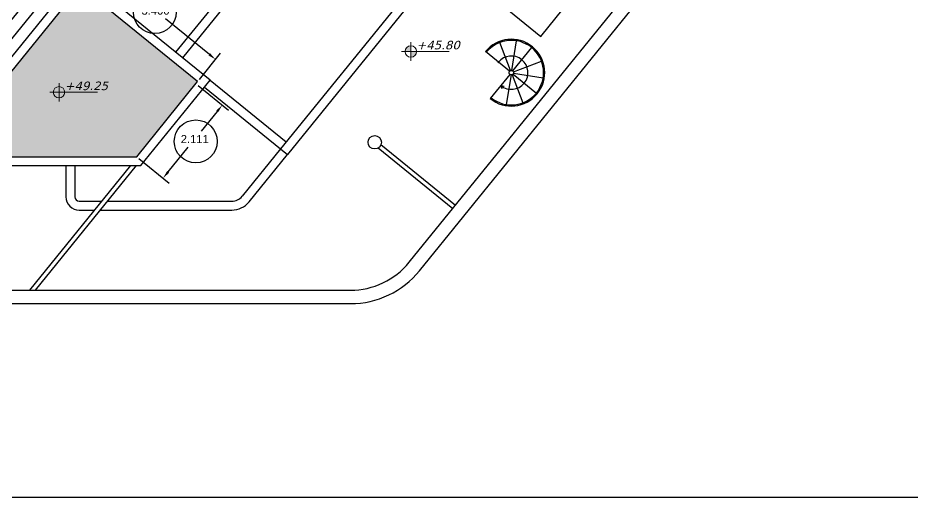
# Model space of a CAD drawing. Header units: inches. Extents: x 8644 to 9016, y -609 to 809.
# Drawn here: x 8876 to 8896.1, y -608.64 to -597.88 of the extents above; entities that cross this region are included whole.
import ezdxf

# ---------------------------------------------------------------- set-up
doc = ezdxf.new("R2010")
doc.units = ezdxf.units.IN
doc.header["$MEASUREMENT"] = 0
doc.layers.add('dim', color=3, linetype='Continuous', lineweight=13)
for name, color, linetype in [('DIMENSIONS', 6, 'Continuous'), ('provoles', 2, 'Continuous'), ('walls', 1, 'Continuous')]:
    doc.layers.add(name, color=color, linetype=linetype)
doc.styles.get("Standard").update_dxf_attribs({"font": 'arial.ttf'})
doc.styles.add('Yps_1-100', font='verdanai.ttf', dxfattribs={"height": 0.25})
doc.styles.add('Yps_1-100bold', font='verdanai.ttf', dxfattribs={"height": 0.3})
doc.dimstyles.new('Copy of Standard', dxfattribs={"dimtxt": 0.18, "dimasz": 0.18, "dimexe": 0.18, "dimexo": 0.0625, "dimgap": 0.09, "dimtad": 0, "dimtih": 1, "dimtoh": 1, "dimdec": 3, "dimzin": 0, "dimdsep": 46, "dimtxsty": 'Standard', "dimcen": 0.09, "dimadec": 0, "dimazin": 0, "dimtfac": 1, "dimtdec": 3, "dimtofl": 0, "dimtmove": 0, "dimatfit": 3, "dimfxl": 1, "dimtolj": 1, "dimtzin": 0, "dimarcsym": 0})

# ---------------------------------------------------------------- blocks, each defined once
blk = doc.blocks.new('ypsometro 1-100')
h = blk.add_hatch(color=256)
h.paths.add_polyline_path([(-0.2, 0), (0, 0), (0, 0.2, 0.414214)])
h.paths.add_polyline_path([(0, -0.2, 0.414214), (0.2, 0), (0, 0)])
for p, q in [((0, 0.325), (0, -0.325)), ((-0.325, 0), (1.35, 0))]:
    blk.add_line(p, q)
blk.add_circle((0, 0), 0.2)
at = {"style": 'Yps_1-100'}
for p in [(0.2, 0.076), (0.2, -0.326)]:
    blk.add_attdef('+0.00', p, '', height=0.25, dxfattribs=at)
blk = doc.blocks.new('*D15487')
at = {"color": 0, "lineweight": -2, "transparency": 16777216}
for p, q in [((8877.442, -597.118), (8877.919, -596.53)), ((8877.945, -596.783), (8878.872, -597.535)), ((8880.306, -598.699), (8879.32, -597.899)), ((8880.082, -599.26), (8880.559, -598.673))]:
    blk.add_line(p, q, dxfattribs=at)
at = {"color": 0, "transparency": 16777216}
for points in [[(8877.964, -596.76), (8877.927, -596.806), (8877.806, -596.67)], [(8880.325, -598.676), (8880.287, -598.722), (8880.445, -598.812)]]:
    blk.add_solid(points, dxfattribs=at)
at = {"layer": 'DEFPOINTS', "color": 0, "transparency": 16777216}
for p in [(8877.403, -597.166, 0.071), (8880.445, -598.812), (8880.042, -599.309, 0.071)]:
    blk.add_point(p, dxfattribs=at)
at = {"color": 0, "transparency": 16777216, "insert": (8879.096, -597.717), "char_height": 0.18, "attachment_point": 5}
blk.add_mtext('\\A1;3.400', dxfattribs=at)
blk = doc.blocks.new('*D15488')
at = {"color": 0, "lineweight": -2, "transparency": 16777216}
for p, q in [((8877.315, -597.175), (8876.659, -596.643)), ((8876.685, -596.896), (8875.445, -598.424)), ((8873.843, -600.398), (8875.149, -598.788)), ((8874.245, -600.957), (8873.589, -600.424))]:
    blk.add_line(p, q, dxfattribs=at)
at = {"color": 0, "transparency": 16777216}
for points in [[(8876.662, -596.877), (8876.709, -596.915), (8876.799, -596.756)], [(8873.819, -600.379), (8873.866, -600.417), (8873.729, -600.538)]]:
    blk.add_solid(points, dxfattribs=at)
at = {"layer": 'DEFPOINTS', "color": 0, "transparency": 16777216}
for p in [(8877.363, -597.215), (8873.729, -600.538), (8874.294, -600.996, 0.071)]:
    blk.add_point(p, dxfattribs=at)
at = {"color": 0, "transparency": 16777216, "insert": (8875.297, -598.606), "char_height": 0.18, "attachment_point": 5}
blk.add_mtext('\\A1;4.870', dxfattribs=at)
blk = doc.blocks.new('*D15489')
at = {"color": 0, "lineweight": -2, "transparency": 16777216}
for p, q in [((8880.052, -599.397), (8880.736, -599.952)), ((8880.483, -599.979), (8880.125, -600.42)), ((8879.379, -601.338), (8879.832, -600.78)), ((8878.721, -601.035), (8879.406, -601.591))]:
    blk.add_line(p, q, dxfattribs=at)
at = {"color": 0, "transparency": 16777216}
for points in [[(8880.459, -599.96), (8880.506, -599.997), (8880.596, -599.839)], [(8879.356, -601.319), (8879.403, -601.357), (8879.266, -601.478)]]:
    blk.add_solid(points, dxfattribs=at)
at = {"layer": 'DEFPOINTS', "color": 0, "transparency": 16777216}
for p in [(8880.003, -599.357), (8878.673, -600.996, 0.071), (8879.266, -601.478)]:
    blk.add_point(p, dxfattribs=at)
at = {"color": 0, "transparency": 16777216, "insert": (8879.978, -600.6), "char_height": 0.18, "attachment_point": 5}
blk.add_mtext('\\A1;2.111', dxfattribs=at)

msp = doc.modelspace()

# ---------------------------------------------------------------- hatches: boundary and pattern name
at = {"layer": 'provoles'}
h = msp.add_hatch(dxfattribs=at)
h.set_pattern_fill('AR-SAND', color=8, scale=0.08, angle=-225)
h.set_pattern_definition([(172.5, (-2532.53446, 1426.8528), (-0.1054341698, -0.1125610547), [0, -0.1216, 0, -0.136, 0, -0.13]), (142.5, (-2532.53446, 1426.8528), (-0.2597583784, -0.059531001), [0, -0.0656, 0, -0.1096, 0, -0.042]), (102.5, (-2532.46488, 1426.78322), (-0.1764825907, 0.1758423418), [0, -0.04, 0, -0.144, 0, -0.188]), (92.5, (-2532.46488, 1426.78322), (-0.219701028, 0.120403373), [0, -0.02, 0, -0.0944, 0, -0.108])])
h.paths.add_polyline_path([(8877.4027, -597.166), (8874.2938, -600.9961), (8878.6729, -600.9961), (8880.0425, -599.3088)])

# ---------------------------------------------------------------- linework, layer by layer
at = {"color": 3}
for centre in [(8879.0792, -597.75), (8879.9999, -600.6522)]:
    msp.add_circle(centre, 0.4816, dxfattribs=at)
at = {"layer": 'DIMENSIONS', "color": 8}
for p, q in [((8885.5297, -596.357, 0.0706), (8881.9059, -600.8214, 0.0706)), ((8885.811, -596.3278, 0.0706), (8882.0612, -600.9474, 0.0706)), ((8886.3595, -597.1594, 0.0706), (8887.7571, -598.2938, 0.0706)), ((8887.7571, -598.2938, 0.0706), (8888.2613, -597.6727, 0.0706)), ((8887.0775, -599.0624, 0.0706), (8886.8363, -598.4319, 0.0706)), ((8887.1032, -599.0597, 0.0706), (8887.2096, -598.3931, 0.0706)), ((8887.0565, -599.0775, 0.0706), (8886.513, -598.6364, 0.0706)), ((8887.1268, -599.0702, 0.0706), (8887.5523, -598.5462, 0.0706)), ((8887.142, -599.0912, 0.0706), (8887.7725, -598.85, 0.0706)), ((8887.0638, -599.1479, 0.0706), (8886.6226, -599.6914, 0.0706)), ((8887.0875, -599.1584, 0.0706), (8886.9811, -599.825, 0.0706)), ((8887.1132, -599.1558, 0.0706), (8887.3544, -599.7862, 0.0706)), ((8887.1342, -599.1406, 0.0706), (8887.6582, -599.566, 0.0706)), ((8887.1447, -599.1169, 0.0706), (8887.8113, -599.2233, 0.0706)), ((8880.1978, -599.4349, 0.0706), (8881.9059, -600.8214, 0.0706)), ((8880.3238, -599.2796, 0.0706), (8882.0319, -600.6661, 0.0706)), ((8886.859, -599.4002, 0.0706), (8886.9306, -599.4087, 0.0706)), ((8886.859, -599.4002, 0.0706), (8886.8843, -599.4644, 0.0706)), ((8881.9059, -600.8214, 0.0706), (8881.0424, -601.8851, 0.0706)), ((8881.9059, -600.8214, 0.0706), (8882.0612, -600.9474, 0.0706)), ((8881.1977, -602.0112, 0.0706), (8882.0612, -600.9474, 0.0706)), ((8877.082, -601.1961, 0.0706), (8877.082, -601.8961, 0.0706)), ((8877.282, -601.1961, 0.0706), (8877.282, -601.8961, 0.0706)), ((8877.382, -601.9961, 0.0706), (8877.8934, -601.9961, 0.0706)), ((8878.0222, -601.9961, 0.0706), (8880.8095, -601.9961, 0.0706)), ((8877.382, -602.1961, 0.0706), (8877.7311, -602.1961, 0.0706)), ((8877.8599, -602.1961, 0.0706), (8880.8095, -602.1961, 0.0706))]:
    msp.add_line(p, q, dxfattribs=at)
for centre, radius in [((8886.8042, -598.8727, 0.0706), 0.0128), ((8887.0953, -599.1091, 0.0706), 0.05)]:
    msp.add_circle(centre, radius, dxfattribs=at)
for centre, radius, start, end in [((8887.0953, -599.1091, 0.0706), 0.75, 230.93302, 140.93302), ((8887.0953, -599.1091, 0.0706), 0.725, 230.93302, 140.93302), ((8887.0953, -599.1091, 0.0706), 0.375, 230.93302, 140.93302), ((8877.382, -601.8961, 0.0706), 0.3, 180, 270), ((8877.382, -601.8961, 0.0706), 0.1, 180, 270), ((8880.8095, -601.6961, 0.0706), 0.3, 270, 320.93302), ((8880.8095, -601.6961, 0.0706), 0.5, 270, 320.93302)]:
    msp.add_arc(centre, radius, start, end, dxfattribs=at)
at = {"layer": 'provoles', "color": 8}
msp.add_line((8873.7609, -600.9385, 0.0706), (8876.7382, -597.2706, 0.0706), dxfattribs=at)
at = {"layer": 'provoles', "color": 4}
for p, q in [((8884.1014, -600.8004, 0.0706), (8885.7774, -602.1608, 0.0706)), ((8884.1645, -600.7227, 0.0706), (8885.8404, -602.0831, 0.0706)), ((8876.2706, -603.9953, 0.0706), (8878.5428, -601.1961, 0.0706)), ((8876.3994, -603.9953, 0.0706), (8878.6716, -601.1961, 0.0706))]:
    msp.add_line(p, q, dxfattribs=at)
msp.add_circle((8884.0231, -600.6724, 0.0706), 0.15, dxfattribs=at)
msp.add_circle((8884.0231, -600.6724, 0.0706), 0.15, dxfattribs=at)
at = {"layer": 'walls', "color": 2}
for p, q in [((8884.7985, -603.3667, 0.0706), (8894.475, -591.4458, 0.0706)), ((8885.0314, -603.5558, 0.0706), (8894.7079, -591.6348, 0.0706)), ((8884.6207, -592.3993, 0.0706), (8879.5474, -598.6494, 0.0706)), ((8884.776, -592.5253, 0.0706), (8879.7027, -598.7754, 0.0706)), ((8870.4452, -603.9953, 0.0706), (8883.4786, -603.9953, 0.0706)), ((8871.0751, -604.2953, 0.0706), (8883.4786, -604.2953, 0.0706))]:
    msp.add_line(p, q, dxfattribs=at)
at = {"layer": 'walls'}
msp.add_lwpolyline([(8836.0943, -549.2405), (8836.0943, -608.6405), (8920.1943, -608.6405), (8920.1943, -549.2405)], close=True, dxfattribs=at)
at = {"layer": 'walls', "color": 2, "elevation": 0.0706}
for points in [[(8874.0017, -601.0385), (8874.1958, -601.1961), (8878.7682, -601.1961), (8880.3238, -599.2796), (8877.3735, -596.8847), (8874.0017, -601.0385)], [(8874.2938, -600.9961), (8878.6729, -600.9961), (8880.0425, -599.3088), (8877.4027, -597.166)]]:
    msp.add_lwpolyline(points, close=True, dxfattribs=at)
at = {"layer": 'walls', "color": 2}
for radius in [1.7, 2]:
    msp.add_arc((8883.4786, -602.2953, 0.0706), radius, 270, 320.93302, dxfattribs=at)

# ---------------------------------------------------------------- block references
at = {"layer": 'dim'}
ref = msp.add_blockref('ypsometro 1-100', (8884.8348, -598.6339, 0.0706), dxfattribs=dict(at, xscale=0.6400000000000001, yscale=0.6400000000000001, zscale=0.6400000000000001))
ref.add_attrib('+0.00', '+45.80', (8884.9628, -598.5854, 0.0706), dxfattribs={"layer": '0', "height": 0.192, "style": 'Yps_1-100bold'})
ref = msp.add_blockref('ypsometro 1-100', (8876.9266, -599.5495, 0.0706), dxfattribs=dict(at, xscale=0.6400000000000001, yscale=0.6400000000000001, zscale=0.6400000000000001))
ref.add_attrib('+0.00', '+49.25', (8877.0546, -599.5009, 0.0706), dxfattribs={"layer": '0', "height": 0.192, "style": 'Yps_1-100bold'})

# ---------------------------------------------------------------- dimensions: what is measured, and where the dimension line sits
at = {"color": 3}
for base, p1, p2, angle, picture, middle in [((8873.7292, -600.5377), (8877.3633, -597.2146), (8874.2938, -600.9961, 0.0706), 230.93302, '*D15488', (8875.2969, -598.6064)), ((8880.4455, -598.8123), (8877.4027, -597.166, 0.0706), (8880.0425, -599.3088, 0.0706), 320.93302, '*D15487', (8879.096, -597.717)), ((8879.266, -601.4775), (8880.0031, -599.3573), (8878.6729, -600.9961, 0.0706), 230.93302, '*D15489', (8879.9784, -600.5999))]:
    dim = msp.add_linear_dim(base=base, p1=p1, p2=p2, angle=angle, dimstyle='Copy of Standard', dxfattribs=at)
    dim.commit()
    dim.dimension.update_dxf_attribs({"geometry": picture, "text_midpoint": middle, "dimtype": 161})

doc.saveas('drawing.dxf')
